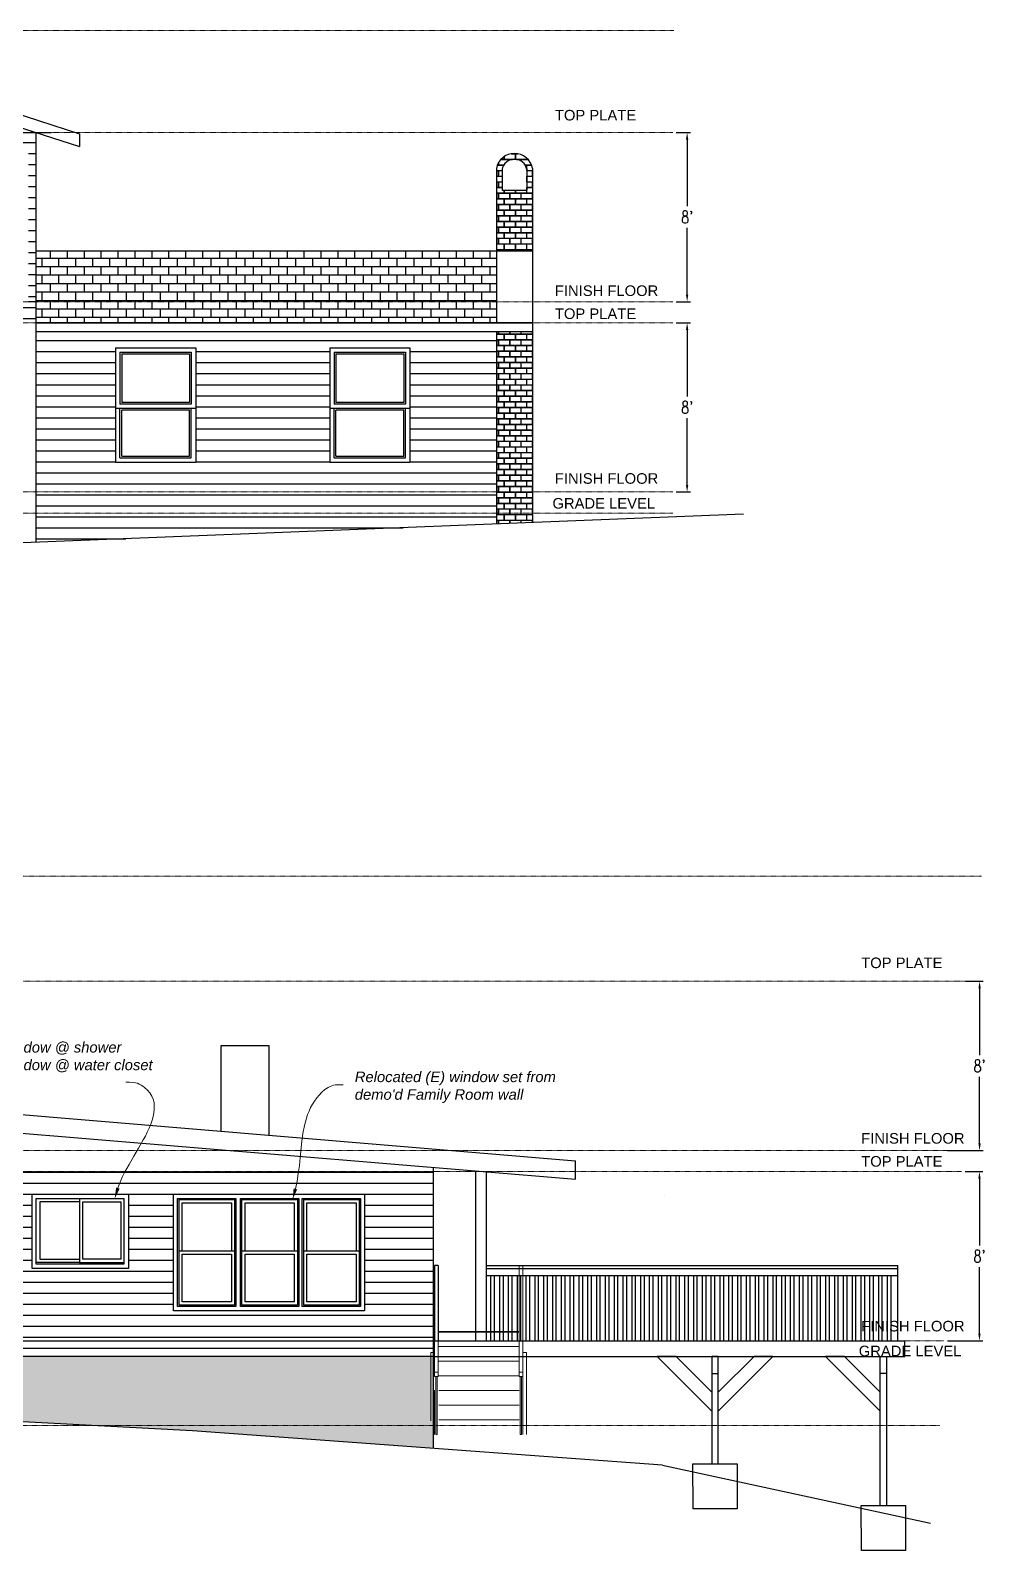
# Model space of a CAD drawing. Header units: inches. Extents: x 1543 to 43489, y -26 to 5775.
# Drawn here: x 5429 to 5972, y 3177 to 4039 of the extents above; entities that cross this region are included whole.
import ezdxf

# ---------------------------------------------------------------- set-up
doc = ezdxf.new("R2010")
doc.units = ezdxf.units.IN
doc.header["$LTSCALE"] = 0.5
doc.header["$MEASUREMENT"] = 0
doc.linetypes.add('Grid Line 1_2_', pattern=[0.875, 0.5, -0.125, 0.125, -0.125])
doc.layers.get('Defpoints').update_dxf_attribs({"color": 140})
doc.layers.add('A-GENM', color=13, linetype='Continuous', lineweight=9)
doc.layers.add('S-Text', color=3, linetype='Continuous', lineweight=0)
for name, color, linetype in [('PDF_A-FLOR-HRAL', 7, 'Continuous'), ('PDF_Layer1', 7, 'Continuous'), ('PDF_Layer3', 7, 'Continuous'), ('PDF_LEADER', 7, 'Continuous'), ('PDF_S-STRS', 7, 'Continuous'), ('Title Block', 7, 'Continuous')]:
    doc.layers.add(name, color=color, linetype=linetype)
doc.styles.add('ARIAL', font='arial.ttf')
doc.styles.add('PDF Arial Italic', font='ariali.ttf')
doc.styles.get("Standard").update_dxf_attribs({"font": 'romans.shx', "width": 0.75})
doc.dimstyles.new('STANDARD$0', dxfattribs={"dimscale": 0, "dimtxt": 3, "dimasz": 4, "dimexe": 4, "dimexo": 4, "dimgap": 1, "dimtad": 1, "dimdec": 0, "dimzin": 1, "dimdsep": 46, "dimlunit": 4, "dimtxsty": 'Standard', "dimblk1": 'OBLIQUE', "dimblk2": 'OBLIQUE', "dimsah": 1, "dimcen": 0, "dimdle": 2, "dimclrd": 8, "dimclre": 8, "dimclrt": 256, "dimadec": 5, "dimazin": 0, "dimtfac": 1, "dimtdec": 0, "dimtix": 1, "dimtmove": 2, "dimatfit": 3, "dimldrblk": 'OBLIQUE', "dimfxl": 1, "dimtolj": 1, "dimtzin": 3, "dimarcsym": 0})
pattern_1 = [(180, (-30689.28, 2244.6135), (-4e-16, -6.25), [])]

# ---------------------------------------------------------------- blocks, each defined once
blk = doc.blocks.new('*D274')
at = {"layer": 'Defpoints', "color": 0, "transparency": 16777216}
for p in [(5793.45, 3873.47), (5801.62, 3873.47), (5793.45, 3777.47)]:
    blk.add_point(p, dxfattribs=at)
at = {"layer": 'Title Block', "color": 3, "lineweight": -2, "transparency": 16777216}
for p, q in [((5795.45, 3873.47), (5803.62, 3873.47)), ((5801.62, 3869.47), (5801.62, 3831.64)), ((5801.62, 3781.47), (5801.62, 3819.3)), ((5795.45, 3777.47), (5803.62, 3777.47))]:
    blk.add_line(p, q, dxfattribs=at)
at = {"layer": 'Title Block', "color": 3, "transparency": 16777216}
for points in [[(5800.95, 3869.47), (5802.28, 3869.47), (5801.62, 3873.47)], [(5800.95, 3781.47), (5802.28, 3781.47), (5801.62, 3777.47)]]:
    blk.add_solid(points, dxfattribs=at)
at = {"layer": 'Title Block', "color": 3, "transparency": 16777216, "insert": (5801.62, 3825.47), "char_height": 7, "attachment_point": 5}
blk.add_mtext("\\A1;8'", dxfattribs=at)
blk = doc.blocks.new('*D275')
at = {"layer": 'Defpoints', "color": 0, "transparency": 16777216}
for p in [(5793.45, 3981.48), (5801.62, 3981.48), (5793.45, 3885.47)]:
    blk.add_point(p, dxfattribs=at)
at = {"layer": 'Title Block', "color": 3, "lineweight": -2, "transparency": 16777216}
for p, q in [((5795.45, 3981.48), (5803.62, 3981.48)), ((5801.62, 3977.48), (5801.62, 3939.64)), ((5801.62, 3889.47), (5801.62, 3927.31)), ((5795.45, 3885.47), (5803.62, 3885.47))]:
    blk.add_line(p, q, dxfattribs=at)
at = {"layer": 'Title Block', "color": 3, "transparency": 16777216}
for points in [[(5800.95, 3977.48), (5802.28, 3977.48), (5801.62, 3981.48)], [(5800.95, 3889.47), (5802.28, 3889.47), (5801.62, 3885.47)]]:
    blk.add_solid(points, dxfattribs=at)
at = {"layer": 'Title Block', "color": 3, "transparency": 16777216, "insert": (5801.62, 3933.47), "char_height": 7, "attachment_point": 5}
blk.add_mtext("\\A1;8'", dxfattribs=at)
blk = doc.blocks.new('*D276')
at = {"layer": 'Defpoints', "color": 0, "transparency": 16777216}
for p in [(5957.43, 3391.77), (5967.52, 3391.77), (5947.34, 3295.76)]:
    blk.add_point(p, dxfattribs=at)
at = {"layer": 'Title Block', "color": 3, "lineweight": -2, "transparency": 16777216}
for p, q in [((5959.43, 3391.77), (5969.52, 3391.77)), ((5967.52, 3387.77), (5967.52, 3349.93)), ((5967.52, 3299.76), (5967.52, 3337.6)), ((5949.34, 3295.76), (5969.52, 3295.76))]:
    blk.add_line(p, q, dxfattribs=at)
at = {"layer": 'Title Block', "color": 3, "transparency": 16777216}
for points in [[(5966.86, 3387.77), (5968.19, 3387.77), (5967.52, 3391.77)], [(5966.86, 3299.76), (5968.19, 3299.76), (5967.52, 3295.76)]]:
    blk.add_solid(points, dxfattribs=at)
at = {"layer": 'Title Block', "color": 3, "transparency": 16777216, "insert": (5967.52, 3343.77), "char_height": 7, "attachment_point": 5}
blk.add_mtext("\\A1;8'", dxfattribs=at)
blk = doc.blocks.new('*D277')
at = {"layer": 'Defpoints', "color": 0, "transparency": 16777216}
for p in [(5957.52, 3499.77), (5967.61, 3499.77), (5947.42, 3403.77)]:
    blk.add_point(p, dxfattribs=at)
at = {"layer": 'Title Block', "color": 3, "lineweight": -2, "transparency": 16777216}
for p, q in [((5959.52, 3499.77), (5969.61, 3499.77)), ((5967.61, 3495.77), (5967.61, 3457.94)), ((5967.61, 3407.77), (5967.61, 3445.6)), ((5949.42, 3403.77), (5969.61, 3403.77))]:
    blk.add_line(p, q, dxfattribs=at)
at = {"layer": 'Title Block', "color": 3, "transparency": 16777216}
for points in [[(5966.94, 3495.77), (5968.27, 3495.77), (5967.61, 3499.77)], [(5966.94, 3407.77), (5968.27, 3407.77), (5967.61, 3403.77)]]:
    blk.add_solid(points, dxfattribs=at)
at = {"layer": 'Title Block', "color": 3, "transparency": 16777216, "insert": (5967.61, 3451.77), "char_height": 7, "attachment_point": 5}
blk.add_mtext("\\A1;8'", dxfattribs=at)

msp = doc.modelspace()

# ---------------------------------------------------------------- hatches: boundary and pattern name
h = msp.add_hatch()
h.set_pattern_fill('ANSI31', scale=50, angle=45)
h.set_pattern_definition([(90, (-30689.28, 2244.6135), (-6.25, 0), [])])
h.paths.add_polyline_path([(5431.9, 3981.48), (5274.98, 4032.07), (5118.07, 3981.48)])
h = msp.add_hatch()
h.set_pattern_fill('ANSI31', scale=50, angle=135)
h.set_pattern_definition(pattern_1)
h.paths.add_polyline_path([(5118.07, 3981.48), (5117.33, 3981.24), (5117.33, 3885.47), (5173.37, 3885.47), (5235.33, 3916.91), (5297.3, 3885.47), (5373.4, 3885.47), (5373.4, 3972.48), (5427.91, 3972.48), (5427.91, 3885.47), (5431.9, 3885.47), (5431.9, 3981.48)])
h.paths.add_polyline_path([(5314.59, 3967.54), (5360.08, 3967.54), (5360.08, 3902.54), (5314.59, 3902.53)], flags=16)
h.paths.add_polyline_path([(5317.1, 3965.03), (5357.57, 3965.03), (5357.57, 3935.43), (5317.1, 3935.43)], flags=0)
h.paths.add_polyline_path([(5318.1, 3964.03), (5356.58, 3964.03), (5356.58, 3936.43), (5318.1, 3936.43)], flags=0)
h.paths.add_polyline_path([(5357.57, 3933.01), (5357.57, 3905.05), (5317.1, 3905.04), (5317.1, 3933.01)], flags=0)
h.paths.add_polyline_path([(5318.1, 3932.01), (5356.58, 3932.01), (5356.58, 3906.05), (5318.1, 3906.04)], flags=0)
h.paths.add_polyline_path([(5154.38, 3902.66), (5125.89, 3902.67), (5125.89, 3967.67), (5154.38, 3967.67)], flags=16)
h.paths.add_polyline_path([(5151.88, 3936.28), (5128.39, 3936.28), (5128.39, 3965.17), (5151.88, 3965.17)], flags=0)
h.paths.add_polyline_path([(5151.88, 3933.79), (5151.88, 3905.16), (5128.39, 3905.17), (5128.39, 3933.79)], flags=0)
h.paths.add_polyline_path([(5150.88, 3937.28), (5129.39, 3937.28), (5129.39, 3964.18), (5150.88, 3964.18)], flags=0)
h.paths.add_polyline_path([(5150.88, 3932.79), (5150.88, 3906.16), (5129.39, 3906.16), (5129.39, 3932.79)], flags=0)
h.paths.add_polyline_path([(5138.95, 3860.17), (5138.95, 3868.01), (5149.72, 3873.47), (5117.33, 3873.47), (5117.33, 3820.32), (5163.24, 3820.32), (5163.24, 3872.49)])
h.paths.add_polyline_path([(5117.33, 3885.47), (5117.33, 3873.47), (5149.72, 3873.47), (5173.37, 3885.47)])
h.paths.add_polyline_path([(5431.9, 3873.47), (5431.9, 3885.47), (5427.91, 3885.47), (5373.4, 3885.47), (5297.3, 3885.47), (5320.95, 3873.47)])
h.paths.add_polyline_path([(5320.95, 3873.47), (5331.72, 3868.01), (5331.72, 3860.17), (5307.04, 3872.69), (5307.04, 3777.47), (5372.99, 3777.47), (5372.99, 3873.47)])
h.paths.add_polyline_path([(5360.08, 3859.34), (5360.08, 3794.34), (5314.59, 3794.33), (5314.59, 3859.34)], flags=16)
h.paths.add_polyline_path([(5357.57, 3856.83), (5357.57, 3827.23), (5317.1, 3827.23), (5317.1, 3856.83)], flags=0)
h.paths.add_polyline_path([(5356.58, 3855.83), (5356.58, 3828.23), (5318.1, 3828.23), (5318.1, 3855.83)], flags=0)
h.paths.add_polyline_path([(5357.57, 3824.81), (5357.57, 3796.85), (5317.1, 3796.84), (5317.1, 3824.81)], flags=0)
h.paths.add_polyline_path([(5356.58, 3823.82), (5356.58, 3797.85), (5318.1, 3797.84), (5318.1, 3823.82)], flags=0)
h.paths.add_polyline_path([(5307.04, 3765.47), (5307.04, 3743.88), (5372.99, 3746.5), (5372.99, 3765.47)])
h.paths.add_polyline_path([(5307.04, 3777.47), (5307.04, 3765.47), (5372.99, 3765.47), (5372.99, 3777.47)])
h.paths.add_polyline_path([(5117.33, 3765.47), (5117.33, 3734.86), (5163.24, 3737.22), (5163.24, 3765.47)])
h.paths.add_polyline_path([(5117.33, 3773.47), (5117.33, 3765.47), (5163.24, 3765.47), (5163.24, 3773.47)])
h = msp.add_hatch()
h.set_pattern_fill('AR-B816C', color=247, scale=0.4)
h.set_pattern_definition([(0, (-30689.28, 2244.6135), (3.2, 3.2), [6.25, -0.15]), (0, (-30692.48, 2244.7635), (3.2, 3.2), [6.25, -0.15]), (90, (-30689.28, 2244.6135), (-3.2, 3.2), [-3.35, 3.05]), (90, (-30689.43, 2244.6135), (-3.2, 3.2), [-3.35, 3.05])])
h.paths.add_polyline_path([(5713.89, 3961.01, 0.83325), (5693.37, 3961.01), (5693.37, 3914.24), (5713.89, 3914.24)])
h.paths.add_polyline_path([(5710.65, 3948.84), (5696.62, 3948.84), (5696.62, 3960.69, -0.802161), (5710.65, 3960.69)], flags=16)
h.paths.add_polyline_path([(5713.89, 3868.46), (5693.37, 3868.46), (5693.37, 3777.47), (5713.89, 3777.47)])
h.paths.add_polyline_path([(5693.37, 3777.47), (5693.37, 3765.47), (5713.89, 3765.47), (5713.89, 3777.47)])
h.paths.add_polyline_path([(5713.89, 3760.04), (5713.89, 3765.47), (5693.37, 3765.47), (5693.37, 3759.22)])
h = msp.add_hatch()
h.set_pattern_fill('AR-B816', color=15, scale=0.6)
h.set_pattern_definition([(0, (-30689.28, 2244.6135), (0, 4.8), []), (90, (-30689.28, 2244.6135), (-4.8, 4.8), [4.8, -4.8])])
h.paths.add_polyline_path([(5693.37, 3885.47), (5693.37, 3914.24), (5431.9, 3914.24), (5431.9, 3885.47)])
h.paths.add_polyline_path([(5431.9, 3885.47), (5431.9, 3873.47), (5693.37, 3873.47), (5693.37, 3885.47)])
h = msp.add_hatch()
h.set_pattern_fill('ANSI31', scale=50, angle=135)
h.set_pattern_definition(pattern_1)
h.paths.add_polyline_path([(5693.37, 3777.47), (5693.37, 3868.46), (5431.9, 3868.46), (5431.9, 3777.47)])
h.paths.add_polyline_path([(5598.78, 3859.34), (5644.27, 3859.34), (5644.27, 3794.34), (5598.78, 3794.33)], flags=16)
h.paths.add_polyline_path([(5641.76, 3824.81), (5641.76, 3796.85), (5601.29, 3796.84), (5601.29, 3824.81)], flags=0)
h.paths.add_polyline_path([(5602.29, 3823.82), (5640.76, 3823.82), (5640.76, 3797.85), (5602.29, 3797.84)], flags=0)
h.paths.add_polyline_path([(5601.29, 3827.23), (5601.29, 3856.83), (5641.76, 3856.83), (5641.76, 3827.23)], flags=0)
h.paths.add_polyline_path([(5602.29, 3828.23), (5602.29, 3855.83), (5640.76, 3855.83), (5640.76, 3828.23)], flags=0)
h.paths.add_polyline_path([(5522.7, 3794.34), (5477.21, 3794.33), (5477.21, 3859.34), (5522.7, 3859.34)], flags=16)
h.paths.add_polyline_path([(5520.19, 3824.81), (5520.19, 3796.85), (5479.72, 3796.84), (5479.72, 3824.81)], flags=0)
h.paths.add_polyline_path([(5519.19, 3797.85), (5480.71, 3797.84), (5480.71, 3823.82), (5519.19, 3823.82)], flags=0)
h.paths.add_polyline_path([(5520.19, 3827.23), (5479.72, 3827.23), (5479.72, 3856.83), (5520.19, 3856.83)], flags=0)
h.paths.add_polyline_path([(5519.19, 3828.23), (5480.71, 3828.23), (5480.71, 3855.83), (5519.19, 3855.83)], flags=0)
h.paths.add_polyline_path([(5431.9, 3777.47), (5431.9, 3765.47), (5693.37, 3765.47), (5693.37, 3777.47)])
h.paths.add_polyline_path([(5431.9, 3765.47), (5431.9, 3748.84), (5693.37, 3759.22), (5693.37, 3765.47)])
h = msp.add_hatch()
h.set_pattern_fill('ANSI31', scale=50, angle=135)
h.set_pattern_definition([(180, (-27624.061, 3866.5314), (-4e-16, -6.25), [])])
h.paths.add_polyline_path([(5350.62, 3499.77), (5036.05, 3499.77), (5036.05, 3403.77), (5350.62, 3403.77)])
h.paths.add_polyline_path([(5183.17, 3486.83), (5232.16, 3486.83), (5232.16, 3428.84), (5183.16, 3428.84)], flags=16)
h.paths.add_polyline_path([(5229.65, 3455.45), (5229.65, 3431.35), (5185.67, 3431.35), (5185.67, 3455.45)], flags=0)
h.paths.add_polyline_path([(5186.67, 3454.46), (5228.65, 3454.46), (5228.65, 3432.34), (5186.66, 3432.34)], flags=0)
h.paths.add_polyline_path([(5185.67, 3457.96), (5185.68, 3484.32), (5229.65, 3484.32), (5229.65, 3457.96)], flags=0)
h.paths.add_polyline_path([(5186.67, 3458.96), (5186.68, 3483.32), (5228.65, 3483.32), (5228.65, 3458.96)], flags=0)
h.paths.add_polyline_path([(5092.32, 3421.82), (5043.06, 3421.82), (5043.06, 3486.83), (5092.32, 3486.83)], flags=16)
h.paths.add_polyline_path([(5089.81, 3453.14), (5089.81, 3424.33), (5045.57, 3424.33), (5045.57, 3453.14)], flags=0)
h.paths.add_polyline_path([(5089.81, 3455.65), (5045.57, 3455.65), (5045.57, 3484.32), (5089.81, 3484.32)], flags=0)
h.paths.add_polyline_path([(5088.81, 3425.33), (5046.57, 3425.33), (5046.57, 3452.14), (5088.81, 3452.14)], flags=0)
h.paths.add_polyline_path([(5088.81, 3456.65), (5046.57, 3456.65), (5046.57, 3483.32), (5088.81, 3483.32)], flags=0)
h.paths.add_polyline_path([(5294.03, 3486.83), (5343.02, 3486.83), (5343.02, 3428.84), (5294.01, 3428.84)], flags=16)
h.paths.add_polyline_path([(5340.51, 3455.45), (5340.51, 3431.35), (5296.52, 3431.35), (5296.53, 3455.45)], flags=0)
h.paths.add_polyline_path([(5296.53, 3457.96), (5296.54, 3484.32), (5340.51, 3484.32), (5340.51, 3457.96)], flags=0)
h.paths.add_polyline_path([(5297.53, 3454.46), (5339.51, 3454.46), (5339.51, 3432.34), (5297.52, 3432.34)], flags=0)
h.paths.add_polyline_path([(5297.53, 3458.96), (5297.53, 3483.32), (5339.51, 3483.32), (5339.51, 3458.96)], flags=0)
h.paths.add_polyline_path([(5350.62, 3391.77), (5036.05, 3391.77), (5036.05, 3295.76), (5350.62, 3295.76)])
h.paths.add_polyline_path([(5108.39, 3313.46), (5059.13, 3313.46), (5059.13, 3378.46), (5108.39, 3378.46)], flags=16)
h.paths.add_polyline_path([(5105.88, 3347.29), (5061.64, 3347.29), (5061.64, 3375.95), (5105.88, 3375.95)], flags=0)
h.paths.add_polyline_path([(5104.88, 3374.96), (5104.88, 3348.28), (5062.64, 3348.28), (5062.64, 3374.96)], flags=0)
h.paths.add_polyline_path([(5141.76, 3378.65), (5166.9, 3378.65), (5166.9, 3331.66), (5141.76, 3331.66)], flags=16)
h.paths.add_polyline_path([(5144.27, 3376.14), (5164.39, 3376.14), (5164.39, 3357.66), (5144.27, 3357.66)], flags=0)
h.paths.add_polyline_path([(5145.27, 3375.14), (5163.39, 3375.14), (5163.39, 3358.66), (5145.27, 3358.66)], flags=0)
h.paths.add_polyline_path([(5164.39, 3355.15), (5164.39, 3334.17), (5144.27, 3334.17), (5144.27, 3355.15)], flags=0)
h.paths.add_polyline_path([(5105.88, 3344.78), (5105.88, 3315.97), (5061.64, 3315.97), (5061.64, 3344.78)], flags=0)
h.paths.add_polyline_path([(5104.88, 3343.78), (5104.88, 3316.96), (5062.64, 3316.96), (5062.64, 3343.78)], flags=0)
h.paths.add_polyline_path([(5186.9, 3378.65), (5212.03, 3378.65), (5212.03, 3331.66), (5186.9, 3331.66)], flags=16)
h.paths.add_polyline_path([(5189.41, 3376.14), (5209.52, 3376.14), (5209.52, 3357.66), (5189.41, 3357.66)], flags=0)
h.paths.add_polyline_path([(5209.52, 3355.15), (5209.52, 3334.17), (5189.41, 3334.17), (5189.41, 3355.15)], flags=0)
h.paths.add_polyline_path([(5190.4, 3375.14), (5208.53, 3375.14), (5208.53, 3358.66), (5190.4, 3358.66)], flags=0)
h.paths.add_polyline_path([(5230.05, 3378.6), (5277.04, 3378.6), (5277.04, 3325.35), (5230.05, 3325.35)], flags=16)
h.paths.add_polyline_path([(5232.56, 3376.09), (5274.53, 3376.09), (5274.53, 3327.86), (5232.56, 3327.86)], flags=0)
h.paths.add_polyline_path([(5233.56, 3375.09), (5273.54, 3375.09), (5273.54, 3328.86), (5233.56, 3328.86)], flags=0)
h.paths.add_polyline_path([(5350.62, 3403.77), (5036.05, 3403.77), (5036.05, 3391.77), (5350.62, 3391.77)])
h.paths.add_polyline_path([(5657.57, 3391.77), (5350.62, 3391.77), (5350.62, 3295.76), (5657.57, 3295.76)])
h.paths.add_polyline_path([(5429.81, 3336.83), (5429.81, 3379.03), (5484.6, 3379.03), (5484.6, 3336.83)], flags=16)
h.paths.add_polyline_path([(5432.14, 3339.16), (5432.14, 3376.61), (5482.02, 3376.61), (5482.02, 3339.16)], flags=0)
h.paths.add_polyline_path([(5456.83, 3342), (5434.23, 3342), (5434.23, 3374.61), (5456.83, 3374.61)], flags=0)
h.paths.add_polyline_path([(5458.67, 3342), (5458.67, 3374.61), (5480.18, 3374.61), (5480.18, 3342)], flags=0)
h.paths.add_polyline_path([(5408.71, 3353.51), (5354, 3353.51), (5354, 3379.03), (5408.71, 3379.03)], flags=16)
h.paths.add_polyline_path([(5406.12, 3356.09), (5356.58, 3356.09), (5356.58, 3376.44), (5406.12, 3376.44)], flags=0)
h.paths.add_polyline_path([(5381.35, 3358.68), (5358.42, 3358.68), (5358.42, 3374.61), (5381.35, 3374.61)], flags=0)
h.paths.add_polyline_path([(5404.29, 3358.68), (5383.02, 3358.68), (5383.02, 3374.61), (5404.29, 3374.61)], flags=0)
h.paths.add_polyline_path([(5510.12, 3379.03), (5618.54, 3379.03), (5618.54, 3312.81), (5510.12, 3312.81)], flags=16)
h.paths.add_polyline_path([(5512.45, 3315.14), (5512.45, 3376.61), (5545.56, 3376.61), (5545.56, 3315.14)], flags=0)
h.paths.add_polyline_path([(5513.29, 3315.98), (5513.29, 3375.86), (5544.81, 3375.86), (5544.81, 3315.98)], flags=0)
h.paths.add_polyline_path([(5515.12, 3317.81), (5515.12, 3345), (5542.98, 3345), (5542.98, 3317.81)], flags=0)
h.paths.add_polyline_path([(5515.12, 3346.83), (5515.12, 3374.02), (5542.98, 3374.02), (5542.98, 3346.83)], flags=0)
h.paths.add_polyline_path([(5548.15, 3315.14), (5548.15, 3376.61), (5581.26, 3376.61), (5581.26, 3315.14)], flags=0)
h.paths.add_polyline_path([(5548.98, 3315.98), (5548.98, 3375.86), (5580.51, 3375.86), (5580.51, 3315.98)], flags=0)
h.paths.add_polyline_path([(5550.82, 3317.81), (5550.82, 3345), (5578.67, 3345), (5578.67, 3317.81)], flags=0)
h.paths.add_polyline_path([(5550.82, 3346.83), (5550.82, 3374.02), (5578.67, 3374.02), (5578.67, 3346.83)], flags=0)
h.paths.add_polyline_path([(5583.18, 3315.14), (5583.18, 3376.61), (5616.29, 3376.61), (5616.29, 3315.14)], flags=0)
h.paths.add_polyline_path([(5584.01, 3315.98), (5584.01, 3375.86), (5615.54, 3375.86), (5615.54, 3315.98)], flags=0)
h.paths.add_polyline_path([(5585.85, 3317.81), (5585.85, 3345), (5613.7, 3345), (5613.7, 3317.81)], flags=0)
h.paths.add_polyline_path([(5585.85, 3346.83), (5585.85, 3374.02), (5613.7, 3374.02), (5613.7, 3346.83)], flags=0)
h.paths.add_polyline_path([(5657.57, 3295.76), (5350.62, 3295.76), (5350.62, 3286.87), (5656.17, 3286.87), (5656.17, 3289.11), (5657.57, 3289.11)])
h = msp.add_hatch()
h.set_pattern_fill('AR-CONC', scale=0.4)
h.set_pattern_definition([(50, (-30689.28, 2112.993), (2.86904073, -0.25100854), [0.3, -3.3]), (355, (-30689.28, 2112.993), (-0.55500533, 3.00876853), [0.24, -2.64]), (100.4514445, (-30689.041, 2112.972), (2.31403539, 2.75775996), [0.25496077, -2.80456845]), (46.1842, (-30689.28, 2113.793), (4.26896532, -0.66207712), [0.45, -4.95]), (96.635635, (-30688.9243, 2113.7378), (3.7386478, 3.8964744), [0.38244137, -4.20685504]), (351.184164, (-30689.28, 2113.793), (3.7386478, 3.8964744), [0.36, -3.96]), (21, (-30688.88, 2113.593), (2.38762821, -1.61047556), [0.3, -3.3]), (326, (-30688.88, 2113.593), (0.97326133, 2.90060018), [0.24, -2.64]), (71.451445, (-30688.681, 2113.4587), (3.3608895, 1.29012461), [0.25496076, -2.80456845]), (37.5, (-30689.2801, 2112.9929), (0.04863942, 1.331575415), [0, -2.608, 0, -2.68, 0, -2.65]), (7.5, (-30689.2801, 2112.9929), (1.05227815, 1.57764685), [0, -1.528, 0, -2.548, 0, -1.01]), (327.5, (-30690.1721, 2112.9929), (2.135289745, -0.090219487), [0, -1, 0, -3.12, 0, -4.14]), (317.5, (-30690.572, 2112.993), (2.33274468, 0.40041993), [0, -1.3, 0, -2.072, 0, -2.94])])
h.paths.add_polyline_path([(5036.05, 3286.87), (5036.05, 3268.12), (5165.76, 3263.08), (5462.34, 3247.77), (5657.57, 3247.77), (5657.57, 3286.87)])
h.paths.add_polyline_path([(5036.05, 3268.12), (5036.05, 3286.87), (4773.82, 3286.87), (4773.82, 3278.3)])
h.paths.add_polyline_path([(5657.57, 3234.69), (5657.57, 3247.77), (5462.34, 3247.77), (5520.98, 3244.74)])

# ---------------------------------------------------------------- linework, layer by layer
at = {"color": 2}
for p, q in [((5274.98, 4039.42), (5456.77, 3980.8)), ((5274.98, 4032.07), (5456.77, 3973.46)), ((5118.07, 3981.48), (5440.8, 3981.48)), ((5431.9, 3981.48), (5431.9, 3748.84)), ((5456.77, 3980.8), (5456.77, 3973.46)), ((5693.37, 3961.01), (5693.37, 3873.47)), ((5696.62, 3961.01), (5696.62, 3948.84)), ((5710.65, 3961.01), (5710.65, 3948.84)), ((5713.89, 3961.01), (5713.89, 3760.04)), ((5696.62, 3948.84), (5710.65, 3948.84)), ((5431.9, 3914.24), (5713.89, 3914.24)), ((5713.89, 3916.49), (5713.89, 3873.47)), ((5431.9, 3885.47), (5427.91, 3885.47)), ((5713.89, 3873.47), (5431.9, 3873.47)), ((5431.9, 3873.47), (5713.89, 3873.47)), ((5431.9, 3868.46), (5713.89, 3868.46)), ((5693.37, 3868.46), (5693.37, 3759.22)), ((5477.21, 3859.34), (5522.7, 3859.34)), ((5477.21, 3859.34), (5477.21, 3794.33)), ((5479.72, 3856.83), (5520.19, 3856.83)), ((5479.72, 3856.83), (5479.72, 3827.23)), ((5520.19, 3856.83), (5520.19, 3827.23)), ((5522.7, 3859.34), (5522.7, 3794.34)), ((5598.78, 3859.34), (5644.27, 3859.34)), ((5598.78, 3859.34), (5598.78, 3794.33)), ((5601.29, 3856.83), (5641.76, 3856.83)), ((5601.29, 3856.83), (5601.29, 3827.23)), ((5641.76, 3856.83), (5641.76, 3827.23)), ((5644.27, 3859.34), (5644.27, 3794.34)), ((5480.71, 3855.83), (5519.19, 3855.83)), ((5480.71, 3855.83), (5480.71, 3828.23)), ((5519.19, 3855.83), (5519.19, 3828.23)), ((5602.29, 3855.83), (5640.76, 3855.83)), ((5602.29, 3855.83), (5602.29, 3828.23)), ((5640.76, 3855.83), (5640.76, 3828.23)), ((5522.7, 3824.81), (5477.21, 3824.81)), ((5520.19, 3827.23), (5479.72, 3827.23)), ((5479.72, 3796.84), (5479.72, 3824.81)), ((5519.19, 3828.23), (5480.71, 3828.23)), ((5519.19, 3823.82), (5480.71, 3823.82)), ((5480.71, 3797.84), (5480.71, 3823.82)), ((5519.19, 3797.85), (5519.19, 3823.82)), ((5520.19, 3796.85), (5520.19, 3824.81)), ((5644.27, 3824.81), (5598.78, 3824.81)), ((5641.76, 3827.23), (5601.29, 3827.23)), ((5601.29, 3796.84), (5601.29, 3824.81)), ((5640.76, 3828.23), (5602.29, 3828.23)), ((5640.76, 3823.82), (5602.29, 3823.82)), ((5602.29, 3797.84), (5602.29, 3823.82)), ((5640.76, 3797.85), (5640.76, 3823.82)), ((5641.76, 3796.85), (5641.76, 3824.81)), ((5479.72, 3796.84), (5520.19, 3796.85)), ((5480.71, 3797.84), (5519.19, 3797.85)), ((5601.29, 3796.84), (5641.76, 3796.85)), ((5602.29, 3797.84), (5640.76, 3797.85)), ((5477.21, 3794.33), (5522.7, 3794.34)), ((5598.78, 3794.33), (5644.27, 3794.34)), ((5833.61, 3764.79), (5245.06, 3741.42)), ((5537.14, 3414.67), (5537.14, 3463.26)), ((5537.14, 3463.26), (5564.24, 3463.26)), ((5564.24, 3463.26), (5564.24, 3412.41)), ((5350.62, 3430.19), (5738.36, 3397.92)), ((5350.62, 3419.77), (5738.36, 3387.49)), ((5657.57, 3394.22), (5657.57, 3234.69)), ((5681.6, 3392.22), (5681.6, 3295.76)), ((5687.59, 3391.72), (5687.59, 3295.76)), ((5738.36, 3387.49), (5738.36, 3397.92)), ((5456.83, 3374.61), (5434.23, 3374.61)), ((5434.23, 3374.61), (5434.23, 3342)), ((5456.83, 3376.36), (5456.83, 3340.16)), ((5515.12, 3346.83), (5515.12, 3374.02)), ((5515.12, 3374.02), (5542.98, 3374.02)), ((5542.98, 3374.02), (5542.98, 3346.83)), ((5550.82, 3346.83), (5550.82, 3374.02)), ((5550.82, 3374.02), (5578.67, 3374.02)), ((5578.67, 3374.02), (5578.67, 3346.83)), ((5585.85, 3346.83), (5585.85, 3374.02)), ((5585.85, 3374.02), (5613.7, 3374.02)), ((5613.7, 3374.02), (5613.7, 3346.83)), ((5788.89, 3378.08), (5788.89, 3378.08)), ((5456.83, 3340.16), (5432.14, 3340.16)), ((5434.23, 3342), (5456.83, 3342)), ((5456.83, 3340.16), (5482.02, 3340.16)), ((5513.29, 3346.83), (5544.81, 3346.83)), ((5548.98, 3346.83), (5580.51, 3346.83)), ((5584.01, 3346.83), (5615.54, 3346.83)), ((5658.25, 3338.4), (5658.25, 3295.76)), ((5660.26, 3338.4), (5658.25, 3338.4)), ((5660.26, 3338.4), (5660.26, 3295.76)), ((5687.59, 3338.4), (5921.26, 3338.4)), ((5687.59, 3336.88), (5921.26, 3336.88)), ((5687.59, 3332.89), (5921.26, 3332.89)), ((5690.12, 3332.89), (5690.12, 3295.76)), ((5692.13, 3332.89), (5692.13, 3295.76)), ((5695.12, 3332.89), (5695.12, 3295.76)), ((5697.13, 3332.89), (5697.13, 3295.76)), ((5700.12, 3332.89), (5700.12, 3295.76)), ((5702.13, 3332.89), (5702.13, 3295.76)), ((5705.12, 3332.89), (5705.12, 3295.76)), ((5705.12, 3332.89), (5705.12, 3295.76)), ((5707.14, 3332.89), (5707.14, 3295.76)), ((5707.14, 3332.89), (5707.14, 3295.76)), ((5710.12, 3332.89), (5710.12, 3295.76)), ((5712.14, 3332.89), (5712.14, 3295.76)), ((5715.13, 3332.89), (5715.13, 3295.76)), ((5717.14, 3332.89), (5717.14, 3295.76)), ((5720.13, 3332.89), (5720.13, 3295.76)), ((5722.14, 3332.89), (5722.14, 3295.76)), ((5725.13, 3332.89), (5725.13, 3295.76)), ((5727.14, 3332.89), (5727.14, 3295.76)), ((5730.13, 3332.89), (5730.13, 3295.76)), ((5732.15, 3332.89), (5732.15, 3295.76)), ((5735.13, 3332.89), (5735.13, 3295.76)), ((5737.15, 3332.89), (5737.15, 3295.76)), ((5740.14, 3332.89), (5740.14, 3295.76)), ((5740.14, 3332.89), (5740.14, 3295.76)), ((5742.15, 3332.89), (5742.15, 3295.76)), ((5742.15, 3332.89), (5742.15, 3295.76)), ((5745.14, 3332.89), (5745.14, 3295.76)), ((5747.15, 3332.89), (5747.15, 3295.76)), ((5750.14, 3332.89), (5750.14, 3295.76)), ((5752.15, 3332.89), (5752.15, 3295.76)), ((5755.14, 3332.89), (5755.14, 3295.76)), ((5757.16, 3332.89), (5757.16, 3295.76)), ((5760.14, 3332.89), (5760.14, 3295.76)), ((5760.14, 3332.89), (5760.14, 3295.76)), ((5762.16, 3332.89), (5762.16, 3295.76)), ((5762.16, 3332.89), (5762.16, 3295.76)), ((5765.15, 3332.89), (5765.15, 3295.76)), ((5767.16, 3332.89), (5767.16, 3295.76)), ((5770.15, 3332.89), (5770.15, 3295.76)), ((5772.16, 3332.89), (5772.16, 3295.76)), ((5775.15, 3332.89), (5775.15, 3295.76)), ((5775.15, 3332.89), (5775.15, 3295.76)), ((5777.16, 3332.89), (5777.16, 3295.76)), ((5777.16, 3332.89), (5777.16, 3295.76)), ((5780.15, 3332.89), (5780.15, 3295.76)), ((5782.17, 3332.89), (5782.17, 3295.76)), ((5785.15, 3332.89), (5785.15, 3295.76)), ((5787.17, 3332.89), (5787.17, 3295.76)), ((5790.16, 3332.89), (5790.16, 3295.76)), ((5792.17, 3332.89), (5792.17, 3295.76)), ((5795.16, 3332.89), (5795.16, 3295.76)), ((5797.17, 3332.89), (5797.17, 3295.76)), ((5800.16, 3332.89), (5800.16, 3295.76)), ((5802.17, 3332.89), (5802.17, 3295.76)), ((5805.16, 3332.89), (5805.16, 3295.76)), ((5807.18, 3332.89), (5807.18, 3295.76)), ((5810.16, 3332.89), (5810.16, 3295.76)), ((5810.16, 3332.89), (5810.16, 3295.76)), ((5812.18, 3332.89), (5812.18, 3295.76)), ((5812.18, 3332.89), (5812.18, 3295.76)), ((5815.17, 3332.89), (5815.17, 3295.76)), ((5817.18, 3332.89), (5817.18, 3295.76)), ((5820.17, 3332.89), (5820.17, 3295.76)), ((5822.18, 3332.89), (5822.18, 3295.76)), ((5825.17, 3332.89), (5825.17, 3295.76)), ((5827.18, 3332.89), (5827.18, 3295.76)), ((5830.17, 3332.89), (5830.17, 3295.76)), ((5830.17, 3332.89), (5830.17, 3295.76)), ((5832.19, 3332.89), (5832.19, 3295.76)), ((5832.19, 3332.89), (5832.19, 3295.76)), ((5835.17, 3332.89), (5835.17, 3295.76)), ((5837.19, 3332.89), (5837.19, 3295.76)), ((5840.18, 3332.89), (5840.18, 3295.76)), ((5842.19, 3332.89), (5842.19, 3295.76)), ((5845.18, 3332.89), (5845.18, 3295.76)), ((5845.18, 3332.89), (5845.18, 3295.76)), ((5847.19, 3332.89), (5847.19, 3295.76)), ((5847.19, 3332.89), (5847.19, 3295.76)), ((5850.18, 3332.89), (5850.18, 3295.76)), ((5852.19, 3332.89), (5852.19, 3295.76)), ((5855.18, 3332.89), (5855.18, 3295.76)), ((5857.2, 3332.89), (5857.2, 3295.76)), ((5860.18, 3332.89), (5860.18, 3295.76)), ((5862.2, 3332.89), (5862.2, 3295.76)), ((5865.19, 3332.89), (5865.19, 3295.76)), ((5867.2, 3332.89), (5867.2, 3295.76)), ((5870.19, 3332.89), (5870.19, 3295.76)), ((5872.2, 3332.89), (5872.2, 3295.76)), ((5875.19, 3332.89), (5875.19, 3295.76)), ((5877.2, 3332.89), (5877.2, 3295.76)), ((5880.19, 3332.89), (5880.19, 3295.76)), ((5880.19, 3332.89), (5880.19, 3295.76)), ((5882.21, 3332.89), (5882.21, 3295.76)), ((5882.21, 3332.89), (5882.21, 3295.76)), ((5885.19, 3332.89), (5885.19, 3295.76)), ((5887.21, 3332.89), (5887.21, 3295.76)), ((5890.2, 3332.89), (5890.2, 3295.76)), ((5892.21, 3332.89), (5892.21, 3295.76)), ((5895.2, 3332.89), (5895.2, 3295.76)), ((5897.21, 3332.89), (5897.21, 3295.76)), ((5900.2, 3332.89), (5900.2, 3295.76)), ((5900.2, 3332.89), (5900.2, 3295.76)), ((5902.21, 3332.89), (5902.21, 3295.76)), ((5902.21, 3332.89), (5902.21, 3295.76)), ((5905.2, 3332.89), (5905.2, 3295.76)), ((5907.22, 3332.89), (5907.22, 3295.76)), ((5910.2, 3332.89), (5910.2, 3295.76)), ((5912.22, 3332.89), (5912.22, 3295.76)), ((5915.21, 3332.89), (5915.21, 3295.76)), ((5917.22, 3332.89), (5917.22, 3295.76)), ((5921.26, 3295.76), (5921.26, 3338.4)), ((5350.62, 3295.76), (5925.23, 3295.76)), ((5657.57, 3295.76), (5729.44, 3295.76)), ((5925.23, 3286.87), (5925.23, 3295.76)), ((5657.57, 3286.87), (4773.82, 3286.87)), ((5657.57, 3286.87), (5925.23, 3286.87)), ((5795.34, 3286.87), (5784.66, 3286.87)), ((5784.66, 3286.87), (5815.6, 3255.85)), ((5815.6, 3266.52), (5795.34, 3286.87)), ((5815.6, 3286.87), (5815.6, 3225.99)), ((5819.27, 3286.87), (5815.6, 3286.87)), ((5819.27, 3225.99), (5819.27, 3286.87)), ((5819.27, 3255.85), (5850.3, 3286.87)), ((5839.62, 3286.87), (5819.27, 3266.52)), ((5850.3, 3286.87), (5839.62, 3286.87)), ((5890.9, 3286.87), (5880.22, 3286.87)), ((5880.22, 3286.87), (5911.25, 3255.85)), ((5911.25, 3266.52), (5890.9, 3286.87)), ((5911.25, 3202.22), (5911.25, 3286.87)), ((5911.25, 3286.87), (5914.83, 3286.87)), ((5914.83, 3286.87), (5914.83, 3202.22)), ((5815.6, 3277.2), (5819.27, 3277.2)), ((5914.83, 3277.2), (5911.25, 3277.2)), ((5520.98, 3244.74), (5165.76, 3263.08)), ((5787.65, 3225.12), (5520.98, 3244.74)), ((5787.65, 3225.12), (5939.74, 3192.36)), ((5804.93, 3225.99), (5829.95, 3225.99)), ((5805.01, 3200.39), (5804.93, 3225.99)), ((5829.95, 3225.99), (5829.95, 3200.39)), ((5900.49, 3202.22), (5925.51, 3202.22)), ((5900.57, 3176.7), (5900.49, 3202.22)), ((5925.51, 3202.22), (5925.51, 3176.7)), ((5829.95, 3200.39), (5805.01, 3200.39)), ((5925.51, 3176.7), (5900.57, 3176.7))]:
    msp.add_line(p, q, dxfattribs=at)
for points in [[(5429.81, 3379.03), (5484.6, 3379.03), (5484.6, 3336.83), (5429.81, 3336.83)], [(5432.14, 3376.61), (5482.02, 3376.61), (5482.02, 3339.16), (5432.14, 3339.16)], [(5458.67, 3374.61), (5480.18, 3374.61), (5480.18, 3342), (5458.67, 3342)], [(5510.12, 3379.03), (5618.54, 3379.03), (5618.54, 3312.81), (5510.12, 3312.81)], [(5512.45, 3376.61), (5545.56, 3376.61), (5545.56, 3315.14), (5512.45, 3315.14)], [(5513.29, 3375.86), (5544.81, 3375.86), (5544.81, 3315.98), (5513.29, 3315.98)], [(5548.15, 3376.61), (5581.26, 3376.61), (5581.26, 3315.14), (5548.15, 3315.14)], [(5548.98, 3375.86), (5580.51, 3375.86), (5580.51, 3315.98), (5548.98, 3315.98)], [(5583.18, 3376.61), (5616.29, 3376.61), (5616.29, 3315.14), (5583.18, 3315.14)], [(5584.01, 3375.86), (5615.54, 3375.86), (5615.54, 3315.98), (5584.01, 3315.98)], [(5515.12, 3345), (5542.98, 3345), (5542.98, 3317.81), (5515.12, 3317.81)], [(5550.82, 3345), (5578.67, 3345), (5578.67, 3317.81), (5550.82, 3317.81)], [(5585.85, 3345), (5613.7, 3345), (5613.7, 3317.81), (5585.85, 3317.81)]]:
    msp.add_lwpolyline(points, close=True, dxfattribs=at)
for radius in [10.43, 7.19]:
    msp.add_arc((5703.63, 3959.13), radius, 10.3945, 169.6055, dxfattribs=at)
at = {"layer": 'A-GENM', "linetype": 'Grid Line 1_2_'}
for p, q in [((5794, 4039.42), (4672.45, 4039.42)), ((5793.45, 3981.48), (4671.9, 3981.48)), ((5793.45, 3885.47), (4671.9, 3885.47)), ((5793.45, 3873.47), (4671.9, 3873.47)), ((5793.45, 3777.47), (4671.9, 3777.47)), ((5793.45, 3765.47), (4671.9, 3765.47)), ((5968.65, 3559.42), (4671.9, 3559.42)), ((5968.21, 3499.77), (4671.9, 3499.77)), ((5958.11, 3403.77), (4671.9, 3403.77)), ((5957.43, 3391.77), (4671.9, 3391.77)), ((5947.34, 3295.76), (4671.9, 3295.76)), ((5945.05, 3247.77), (4671.9, 3247.77))]:
    msp.add_line(p, q, dxfattribs=at)
at = {"layer": 'PDF_A-FLOR-HRAL', "lineweight": 13}
for points in [[(5658.25, 3277.93), (5658.25, 3338.4), (5660.34, 3338.4), (5660.34, 3277.93)], [(5706.21, 3277.93), (5706.21, 3338.4), (5708.29, 3338.4), (5708.29, 3277.93)]]:
    msp.add_lwpolyline(points, dxfattribs=at)
for points in [[(5658.25, 3277.93), (5658.25, 3275.51), (5660.34, 3275.51), (5660.34, 3277.93)], [(5658.92, 3275.51), (5659.67, 3275.51), (5659.67, 3242.49), (5658.92, 3242.49)], [(5706.21, 3277.93), (5706.21, 3275.51), (5708.29, 3275.51), (5708.29, 3277.93)], [(5707.62, 3275.43), (5706.87, 3275.43), (5706.87, 3242.49), (5707.62, 3242.49)]]:
    msp.add_lwpolyline(points, close=True, dxfattribs=at)
at = {"layer": 'PDF_Layer1', "lineweight": 20}
for points in [[(5706.21, 3292.53), (5660.75, 3292.53)], [(5706.21, 3284.19), (5660.75, 3284.19)], [(5706.21, 3275.85), (5660.75, 3275.85)], [(5706.21, 3267.51), (5660.75, 3267.51)], [(5706.21, 3259.17), (5660.75, 3259.17)], [(5706.21, 3250.83), (5660.75, 3250.83)]]:
    msp.add_lwpolyline(points, dxfattribs=at)
at = {"layer": 'PDF_Layer3', "lineweight": 35}
msp.add_lwpolyline([(5660.34, 3300.87), (5706.21, 3300.87)], dxfattribs=at)
at = {"layer": 'PDF_LEADER', "color": 3, "lineweight": 20}
for points in [[(5478.55, 3382.36), (5479.3, 3384.53), (5480.22, 3386.78), (5481.22, 3389.04), (5482.38, 3391.29), (5484.89, 3395.87), (5487.55, 3400.46), (5490.31, 3405.13), (5492.89, 3409.72), (5494.14, 3411.97), (5495.23, 3414.22), (5496.31, 3416.47), (5497.23, 3418.73), (5497.98, 3420.89), (5498.56, 3422.98), (5498.98, 3425.06), (5499.23, 3427.15), (5499.23, 3429.07), (5499.06, 3431.07), (5498.56, 3432.9), (5497.81, 3434.66), (5496.73, 3436.41), (5495.31, 3438.08), (5493.64, 3439.58), (5492.73, 3440.33), (5491.72, 3440.91), (5490.72, 3441.41), (5489.64, 3441.91), (5488.56, 3442.25), (5487.47, 3442.41), (5485.22, 3442.5), (5482.97, 3442.5)], [(5579.29, 3381.95), (5580.3, 3386.28), (5580.96, 3390.7), (5581.55, 3395.21), (5582.05, 3399.79), (5582.96, 3408.97), (5583.55, 3413.47), (5584.38, 3417.89), (5584.97, 3419.98), (5585.55, 3422.06), (5586.22, 3424.15), (5587.05, 3426.15), (5587.89, 3428.15), (5588.97, 3429.99), (5590.05, 3431.82), (5591.39, 3433.57), (5592.81, 3435.24), (5594.39, 3436.91), (5596.06, 3438.33), (5597.98, 3439.58), (5598.98, 3440.08), (5599.98, 3440.49), (5600.98, 3440.83), (5602.06, 3440.99), (5604.23, 3441.08), (5606.48, 3441.08)]]:
    msp.add_lwpolyline(points, dxfattribs=at)
at = {"layer": 'PDF_LEADER', "color": 3, "transparency": 33554559}
for points in [[(5477.55, 3382.7), (5476.71, 3376.44), (5479.55, 3382.11)], [(5578.29, 3382.2), (5577.71, 3375.94), (5580.3, 3381.7)]]:
    msp.add_solid(points, dxfattribs=at)
at = {"layer": 'PDF_S-STRS', "lineweight": 5}
for points in [[(5658.25, 3289.11), (5656.17, 3289.11), (5656.17, 3250.41)], [(5710.38, 3242.49), (5710.38, 3289.11), (5708.29, 3289.11)], [(5708.29, 3275.43), (5708.29, 3242.49)], [(5658.25, 3242.49), (5658.25, 3267.76)]]:
    msp.add_lwpolyline(points, dxfattribs=at)

# ---------------------------------------------------------------- texts
at = {"layer": 'A-GENM', "linetype": 'Grid Line 1_2_', "char_height": 6, "width": 133.926, "attachment_point": 1, "style": 'ARIAL'}
for s, insert in [('TOP PLATE', (5726.58, 3994.3)), ('FINISH FLOOR', (5726.58, 3894.7)), ('TOP PLATE', (5726.58, 3881.63)), ('FINISH FLOOR', (5726.58, 3788.13)), ('GRADE LEVEL', (5725.19, 3774.03)), ('TOP PLATE', (5900.42, 3513.25)), ('FINISH FLOOR', (5900.42, 3413.64)), ('TOP PLATE', (5900.42, 3400.58)), ('FINISH FLOOR', (5900.42, 3307.08)), ('GRADE LEVEL', (5899.04, 3292.98))]:
    msp.add_mtext(s, dxfattribs=dict(at, insert=insert))
at = {"layer": 'S-Text', "char_height": 6, "width": 294.306, "attachment_point": 1, "style": 'PDF Arial Italic'}
for s, insert in [('\\pxi-3,l4,t4;New window @ shower\\PNew window @ water closet', (5387.35, 3465.34)), ("\\pxi-3,l4,t4;Relocated (E) window set from\\Pdemo'd Family Room wall", (5607.01, 3448.56))]:
    msp.add_mtext(s, dxfattribs=dict(at, insert=insert))

# ---------------------------------------------------------------- dimensions: what is measured, and where the dimension line sits
at = {"layer": 'Title Block'}
for base, p1, p2, picture, middle in [((5801.62, 3981.48), (5793.45, 3885.47), (5793.45, 3981.48), '*D275', (5801.62, 3933.47)), ((5801.62, 3873.47), (5793.45, 3777.47), (5793.45, 3873.47), '*D274', (5801.62, 3825.47)), ((5967.61, 3499.77), (5947.42, 3403.77), (5957.52, 3499.77), '*D277', (5967.61, 3451.77)), ((5967.52, 3391.77), (5947.34, 3295.76), (5957.43, 3391.77), '*D276', (5967.52, 3343.77))]:
    dim = msp.add_linear_dim(base=base, p1=p1, p2=p2, angle=90, dimstyle='STANDARD$0', override={"dimscale": 1, "dimtxt": 7, "dimexe": 2, "dimexo": 2, "dimgap": 2, "dimtad": 0, "dimtih": 1, "dimtoh": 1, "dimzin": 0, "dimsah": 0, "dimcen": 0.09, "dimdle": 0, "dimclrd": 3, "dimclre": 3, "dimclrt": 3}, dxfattribs=at)
    dim.commit()
    dim.dimension.update_dxf_attribs({"geometry": picture, "text_midpoint": middle})

doc.saveas('drawing.dxf')
